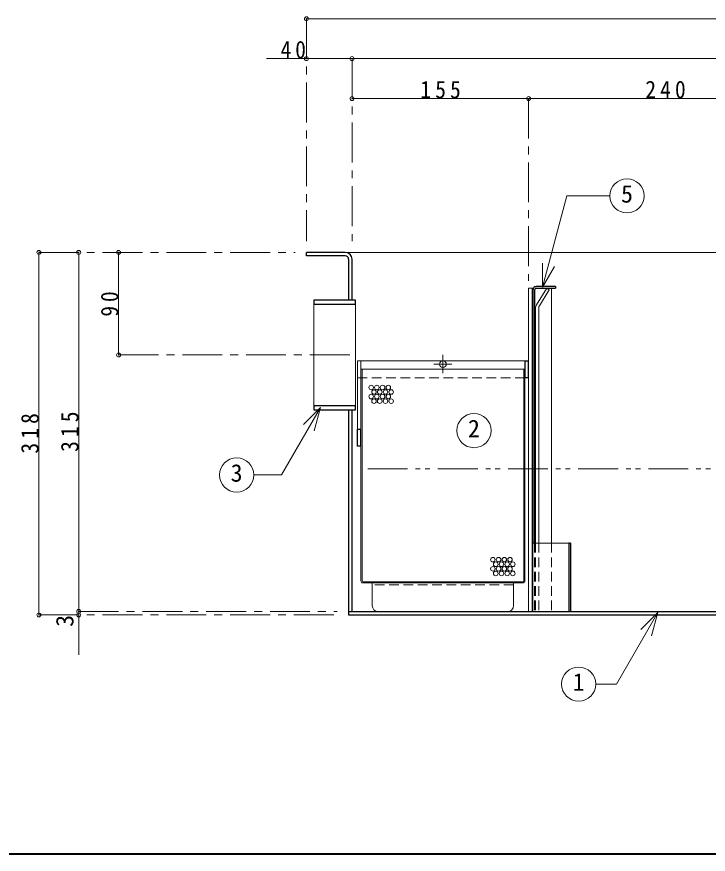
# Model space of a CAD drawing. Units: millimetres at full size, sheet at 1:7. Extents: x -1452 to 1383, y -997 to 970.
# Drawn here: x -839 to -232, y -997 to -263 of the extents above; entities that cross this region are included whole.
import ezdxf
from ezdxf.enums import TextEntityAlignment as Align

# ---------------------------------------------------------------- set-up
doc = ezdxf.new("R2010")
doc.units = ezdxf.units.MM
doc.header["$LTSCALE"] = 7
doc.header["$PDMODE"] = 32
doc.header["$PDSIZE"] = 3.5
for name, pattern in [('CHAIN1', [8, 5, -1, 1, -1]), ('DASHED1', [1.8, 1.2, -0.6]), ('DOUBLE_CHAIN1', [8.8, 5, -1, 0.6, -0.6, 0.6, -1])]:
    doc.linetypes.add(name, pattern=pattern)
doc.layers.add('0-A', color=4, linetype='Continuous', lineweight=9)
doc.styles.add('ＭＳ ゴシック', font='')
doc.styles.get('ＭＳ ゴシック').set_extended_font_data('MS Gothic')

msp = doc.modelspace()

# ---------------------------------------------------------------- linework, layer by layer
at = {"layer": '0-A', "linetype": 'CHAIN1'}
for p, q in [((-584.857, -264.487), (-584.857, -459.487)), ((-544.857, -299.487), (-544.857, -459.487)), ((-389.857, -334.487), (-389.857, -494.487)), ((-819.857, -469.487), (-594.857, -469.487)), ((470.143, -469.487), (-544.857, -469.487)), ((-749.857, -559.487), (-541.857, -559.487)), ((-465.107, -559.487), (-465.107, -575.487)), ((-473.107, -567.487), (-457.107, -567.487)), ((-784.857, -784.487), (-557.857, -784.487)), ((-819.857, -787.487), (-557.857, -787.487))]:
    msp.add_line(p, q, dxfattribs=at)
at = {"layer": '0-A'}
for p, q in [((-584.857, -264.487), (295.143, -264.487)), ((-544.857, -299.487), (-619.857, -299.487)), ((255.143, -299.487), (-544.857, -299.487)), ((-544.857, -334.487), (-389.857, -334.487)), ((-389.857, -334.487), (-149.857, -334.487)), ((-819.857, -787.487), (-819.857, -469.487)), ((-784.857, -469.487), (-784.857, -784.487)), ((-749.857, -469.487), (-749.857, -559.487)), ((261.143, -469.487), (-550.857, -469.487)), ((-386.857, -500.987), (-385.705, -500.987)), ((-369.857, -724.487), (-369.857, -500.987)), ((-537.107, -564.487), (-393.107, -564.487)), ((-536.107, -571.987), (-394.107, -571.987)), ((-784.857, -784.487), (-784.857, -822.487))]:
    msp.add_line(p, q, dxfattribs=at)
at = {"layer": '0-A', "color": 7, "lineweight": 18}
for p, q in [((-377.671, -499.93), (-356.228, -419.901)), ((-356.228, -419.901), (-318.437, -419.901)), ((-377.671, -499.93), (-377.671, -478.93)), ((-377.671, -499.93), (-367.171, -481.743)), ((-389.857, -500.987), (-386.857, -500.987)), ((-389.857, -500.987), (-389.857, -784.487)), ((-386.857, -500.987), (-386.857, -784.487)), ((-382.946, -515.528), (-373.864, -500.994)), ((-578.357, -603.987), (-578.357, -514.987)), ((-541.857, -603.987), (-541.857, -514.987)), ((-383.857, -724.487), (-383.857, -518.707)), ((-380.857, -517.847), (-380.857, -724.487)), ((-540.107, -564.487), (-537.107, -564.487)), ((-540.107, -624.487), (-540.107, -564.487)), ((-537.107, -624.487), (-537.107, -564.487)), ((-537.107, -571.987), (-536.107, -571.987)), ((-536.107, -757.487), (-536.107, -571.987)), ((-394.107, -571.987), (-393.107, -571.987)), ((-394.107, -757.487), (-394.107, -571.987)), ((-393.107, -757.487), (-393.107, -579.487)), ((-572.652, -605.659), (-606.776, -664.764)), ((-572.652, -605.659), (-587.501, -620.509)), ((-572.652, -605.659), (-578.087, -625.944)), ((-537.107, -757.487), (-537.107, -639.487)), ((-606.776, -664.764), (-631.206, -664.764)), ((-386.107, -724.487), (-386.107, -784.487)), ((-354.607, -724.487), (-384.607, -724.487)), ((-395.107, -758.487), (-535.107, -758.487)), ((-395.107, -759.487), (-535.107, -759.487)), ((-527.107, -779.487), (-527.107, -759.487)), ((-403.107, -779.487), (-403.107, -759.487)), ((-276.427, -785.497), (-312.635, -848.211)), ((-276.427, -785.497), (-291.276, -800.346)), ((-276.427, -785.497), (-281.862, -805.782)), ((-330.937, -848.211), (-312.635, -848.211))]:
    msp.add_line(p, q, dxfattribs=at)
at = {"layer": '0-A', "color": 5, "lineweight": 25}
for p, q in [((-550.857, -469.487), (-584.857, -469.487)), ((-584.857, -472.487), (-584.857, -469.487)), ((-550.857, -472.487), (-584.857, -472.487)), ((-547.857, -475.487), (-547.857, -511.487)), ((-544.857, -511.487), (-544.857, -475.487)), ((-366.107, -499.487), (-383.107, -499.487)), ((-366.107, -499.487), (-366.107, -500.987)), ((-386.107, -502.487), (-386.107, -724.487)), ((-384.607, -502.487), (-384.607, -724.487)), ((-383.107, -500.987), (-366.107, -500.987)), ((-541.857, -511.487), (-578.357, -511.487)), ((-578.357, -511.487), (-578.357, -514.987)), ((-541.857, -514.987), (-541.857, -511.487)), ((-578.357, -514.987), (-541.857, -514.987)), ((-393.107, -564.487), (-393.107, -579.487)), ((-393.107, -564.487), (-390.107, -564.487)), ((-390.107, -564.487), (-390.107, -579.487)), ((-390.107, -579.487), (-393.107, -579.487)), ((-541.857, -603.987), (-578.357, -603.987)), ((-578.357, -603.987), (-578.357, -607.487)), ((-578.357, -607.487), (-541.857, -607.487)), ((-547.857, -607.487), (-547.857, -787.487)), ((-544.857, -784.487), (-544.857, -607.487)), ((-541.857, -607.487), (-541.857, -603.987)), ((-537.107, -639.487), (-537.107, -624.487)), ((-537.107, -639.487), (-540.107, -639.487)), ((-384.607, -724.487), (-386.107, -724.487)), ((-353.107, -724.487), (-353.107, -784.487)), ((-547.857, -784.487), (258.143, -784.487)), ((-547.857, -787.487), (258.143, -787.487))]:
    msp.add_line(p, q, dxfattribs=at)
at = {"layer": '0-A', "linetype": 'DASHED1'}
for p, q in [((-393.107, -579.487), (-540.107, -579.487)), ((-383.857, -724.487), (-383.857, -784.487)), ((-380.857, -724.487), (-380.857, -784.487)), ((-369.857, -724.487), (-369.857, -784.487)), ((-403.107, -760.987), (-527.107, -760.987))]:
    msp.add_line(p, q, dxfattribs=at)
at = {"layer": '0-A', "linetype": 'DOUBLE_CHAIN1'}
msp.add_line((-531.107, -659.487), (113.081, -659.487), dxfattribs=at)
at = {"layer": '0-A', "color": 7, "linetype": 'DASHED1', "lineweight": 18}
msp.add_line((-384.607, -724.487), (-384.607, -784.487), dxfattribs=at)
at = {"layer": '0-A', "color": 1, "lineweight": 40}
msp.add_line((1382.643, -997.487), (-1452.357, -997.487), dxfattribs=at)
at = {"layer": '0-A', "color": 7, "lineweight": 18}
msp.add_lwpolyline([(-380.402, -516.257), (-371.707, -502.343), (-373.864, -500.994)], dxfattribs=at)
at = {"layer": '0-A', "color": 5, "lineweight": 25}
for points in [[(-540.107, -639.487), (-540.107, -624.487), (-537.107, -624.487)], [(-353.107, -724.487), (-354.607, -724.487), (-354.607, -784.487)]]:
    msp.add_lwpolyline(points, dxfattribs=at)
at = {"layer": '0-A', "color": 7, "lineweight": 18}
for centre, radius in [((-303.437, -419.901), 15), ((-465.107, -567.487), 3), ((-437.82, -625.798), 15), ((-646.206, -664.764), 15), ((-345.937, -848.211), 15)]:
    msp.add_circle(centre, radius, dxfattribs=at)
at = {"layer": '0-A'}
for centre in [(-528.045, -587.982), (-523.045, -587.982), (-518.045, -587.982), (-513.045, -587.982), (-528.045, -595.982), (-525.545, -591.982), (-523.045, -595.982), (-520.545, -591.982), (-518.045, -595.982), (-515.545, -591.982), (-513.045, -595.982), (-510.545, -591.982), (-525.545, -599.982), (-520.545, -599.982), (-515.545, -599.982), (-510.545, -599.982), (-421.194, -739.089), (-418.694, -743.089), (-416.194, -739.089), (-413.694, -743.089), (-411.194, -739.089), (-408.694, -743.089), (-406.194, -739.089), (-403.694, -743.089), (-421.194, -747.089), (-418.694, -751.089), (-416.194, -747.089), (-413.694, -751.089), (-411.194, -747.089), (-408.694, -751.089), (-406.194, -747.089), (-403.694, -751.089)]:
    msp.add_circle(centre, 2, dxfattribs=at)
at = {"layer": '0-A', "color": 5, "lineweight": 25}
for centre, radius, start, end in [((-550.857, -475.487), 6, 0, 90), ((-550.857, -475.487), 3, 0, 90), ((-383.107, -502.487), 3, 90, 180), ((-383.107, -502.487), 1.5, 90, 180)]:
    msp.add_arc(centre, radius, start, end, dxfattribs=at)
at = {"layer": '0-A', "color": 7, "lineweight": 18}
for centre, radius, start, end in [((-377.857, -518.707), 6, 148, 180), ((-377.857, -517.847), 3, 148, 180), ((-535.107, -757.487), 2, 180, 270), ((-535.107, -757.487), 1, 180, 270), ((-395.107, -757.487), 1, 270, 0), ((-395.107, -757.487), 2, 270, 0), ((-522.107, -779.487), 5, 180, 270), ((-408.107, -779.487), 5, 270, 0)]:
    msp.add_arc(centre, radius, start, end, dxfattribs=at)
at = {"layer": '0-A'}
for p in [(-584.857, -264.487), (-584.857, -299.487), (-544.857, -299.487), (-544.857, -334.487), (-389.857, -334.487), (-819.857, -469.487), (-784.857, -469.487), (-749.857, -469.487), (-749.857, -559.487), (-819.857, -787.487), (-784.857, -784.487), (-784.857, -787.487)]:
    msp.add_point(p, dxfattribs=at)

# ---------------------------------------------------------------- texts
at = {"layer": '0-A', "color": 7, "style": 'ＭＳ ゴシック'}
for s, p in [('5', (-308.687, -430.401)), ('2', (-443.07, -636.298)), ('3', (-651.456, -675.264)), ('1', (-351.187, -858.711))]:
    msp.add_text(s, height=15.4, dxfattribs=at).set_placement(p, align=Align.BOTTOM_LEFT)
msp.add_text('3', height=15.4, rotation=90, dxfattribs=at).set_placement((-784.857, -797.987), align=Align.BOTTOM_LEFT)
at = {"layer": '0-A', "color": 7, "char_height": 15.4, "attachment_point": 7, "style": 'ＭＳ ゴシック'}
for s, insert in [('\\T1.36;\\W0.9;40', (-607.607, -299.487)), ('\\T1.38;\\W0.9;155', (-484.857, -334.487)), ('\\T1.38;\\W0.9;240', (-287.357, -334.487))]:
    msp.add_mtext(s, dxfattribs=dict(at, insert=insert))
at = {"layer": '0-A', "color": 7, "char_height": 15.4, "attachment_point": 7, "rotation": 90, "style": 'ＭＳ ゴシック'}
for s, insert in [('\\T1.36;\\W0.9;90', (-749.857, -525.862)), ('\\T1.38;\\W0.9;318', (-819.857, -645.987)), ('\\T1.38;\\W0.9;315', (-784.857, -644.487))]:
    msp.add_mtext(s, dxfattribs=dict(at, insert=insert))

doc.saveas('drawing.dxf')
